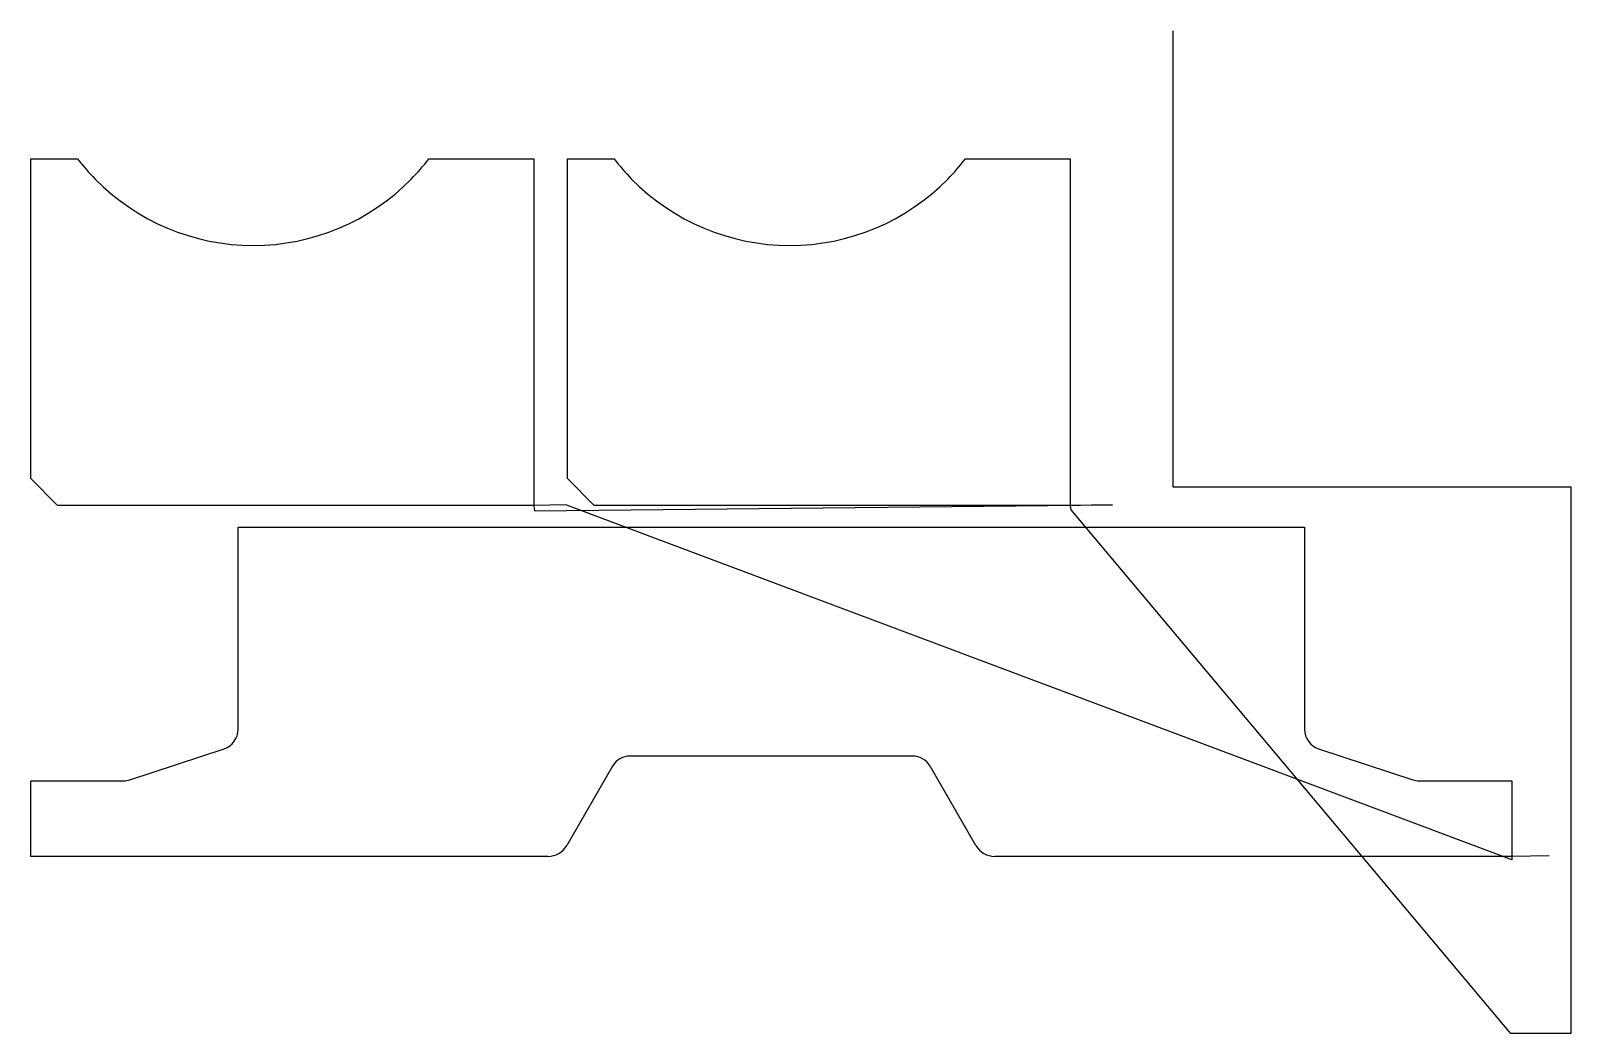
# Model space of a CAD drawing. Header units: metres. Extents: x 7 to 1465, y 1051 to 2000.
import ezdxf

# ---------------------------------------------------------------- set-up
doc = ezdxf.new("R2010")
doc.units = ezdxf.units.M

msp = doc.modelspace()

# ---------------------------------------------------------------- linework, layer by layer
at = {"layer": 'TOOL_0'}
for p, q in [((1088.159, 1999.001), (1088.159, 2000.001)), ((1088.159, 1568.236), (1088.159, 1999.001)), ((6.882, 1576.169), (6.882, 1878.876)), ((6.882, 1878.876), (51.147, 1878.876)), ((383.615, 1878.875), (482.881, 1878.876)), ((482.881, 1878.876), (482.881, 1550.876)), ((514.706, 1576.169), (514.706, 1878.876)), ((514.706, 1878.876), (558.971, 1878.876)), ((891.439, 1878.875), (990.705, 1878.876)), ((990.705, 1878.876), (990.705, 1550.876)), ((32.175, 1550.876), (6.882, 1576.169)), ((539.999, 1550.876), (514.706, 1576.169)), ((1464.822, 1568.236), (1088.159, 1568.236)), ((1464.822, 1051.377), (1464.822, 1568.236)), ((482.882, 1550.876), (32.175, 1550.876)), ((482.881, 1550.876), (483.463, 1545.81)), ((513.394, 1551.31), (482.882, 1550.876)), ((483.463, 1545.81), (1030.672, 1551.329)), ((1408.534, 1215.475), (513.394, 1551.31)), ((990.706, 1550.876), (539.999, 1550.876)), ((990.705, 1550.876), (991.184, 1546.562)), ((1030.672, 1551.329), (990.706, 1550.876)), ((991.184, 1546.562), (1407.074, 1051.377)), ((203.001, 1338.877), (203.001, 1530.169)), ((203.001, 1530.169), (1212.501, 1530.169)), ((1212.501, 1530.169), (1212.501, 1338.877)), ((100.57, 1291.14), (189.801, 1320.603)), ((841.354, 1313.669), (574.145, 1313.669)), ((1225.715, 1320.598), (1314.931, 1291.14)), ((557.474, 1304.044), (514.169, 1229.037)), ((901.335, 1229.029), (858.017, 1304.058)), ((7, 1218.669), (7, 1290.169)), ((7, 1290.169), (94.534, 1290.169)), ((1320.967, 1290.169), (1408.501, 1290.169)), ((1408.501, 1290.169), (1408.501, 1218.669)), ((496.203, 1218.669), (7, 1218.669)), ((1408.5, 1218.669), (919.297, 1218.669)), ((1443.862, 1219.313), (1408.5, 1218.669)), ((1408.501, 1218.669), (1408.534, 1215.475)), ((1407.074, 1051.377), (1464.822, 1051.377))]:
    msp.add_line(p, q, dxfattribs=at)
for centre, radius, start, end in [((219.364, 2008.098), 212.121, 217.530977, 224.372567), ((215.399, 2008.098), 212.121, 315.626669, 322.468644), ((727.188, 2008.098), 212.121, 217.530977, 224.372567), ((723.223, 2008.098), 212.121, 315.626669, 322.468644), ((217.382, 2006.376), 209.5, 224.415, 315.584035), ((725.206, 2006.376), 209.5, 224.415, 315.584035), ((183.751, 1338.877), 19.249, 288.318234, 0), ((1231.751, 1338.877), 19.25, 180, 251.726002), ((574.164, 1294.387), 19.282, 90.056458, 149.945899), ((841.336, 1294.386), 19.282, 30.106073, 89.946516), ((94.47, 1309.816), 19.647, 270.18664, 288.088198), ((1321.03, 1309.816), 19.647, 251.914574, 269.816276), ((496.203, 1239.419), 20.75, 270, 329.977701), ((919.297, 1239.419), 20.75, 210.046951, 270)]:
    msp.add_arc(centre, radius, start, end, dxfattribs=at)

doc.saveas('drawing.dxf')
